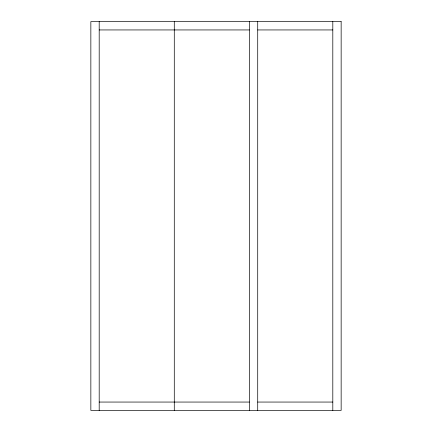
<?xml version="1.0" encoding="UTF-8"?>
<svg xmlns="http://www.w3.org/2000/svg" width="432" height="432" viewBox="0 0 432 432"><rect width="100%" height="100%" fill="white"/><g stroke="black" fill="none" stroke-linecap="round" stroke-linejoin="round"><path stroke-width="0.65" d="M99.193 29.943L249.372 29.943M257.715 29.943L332.807 29.943M99.193 402.057L249.372 402.057M257.715 402.057L332.807 402.057M332.807 21.6L332.807 410.4M257.715 21.6L257.715 410.4M249.372 21.6L249.372 410.4M174.285 21.6L174.285 410.4M99.193 21.6L99.193 410.4M341.15 21.6L90.85 21.6L90.85 410.4L341.15 410.4L341.15 21.6"/></g></svg>
